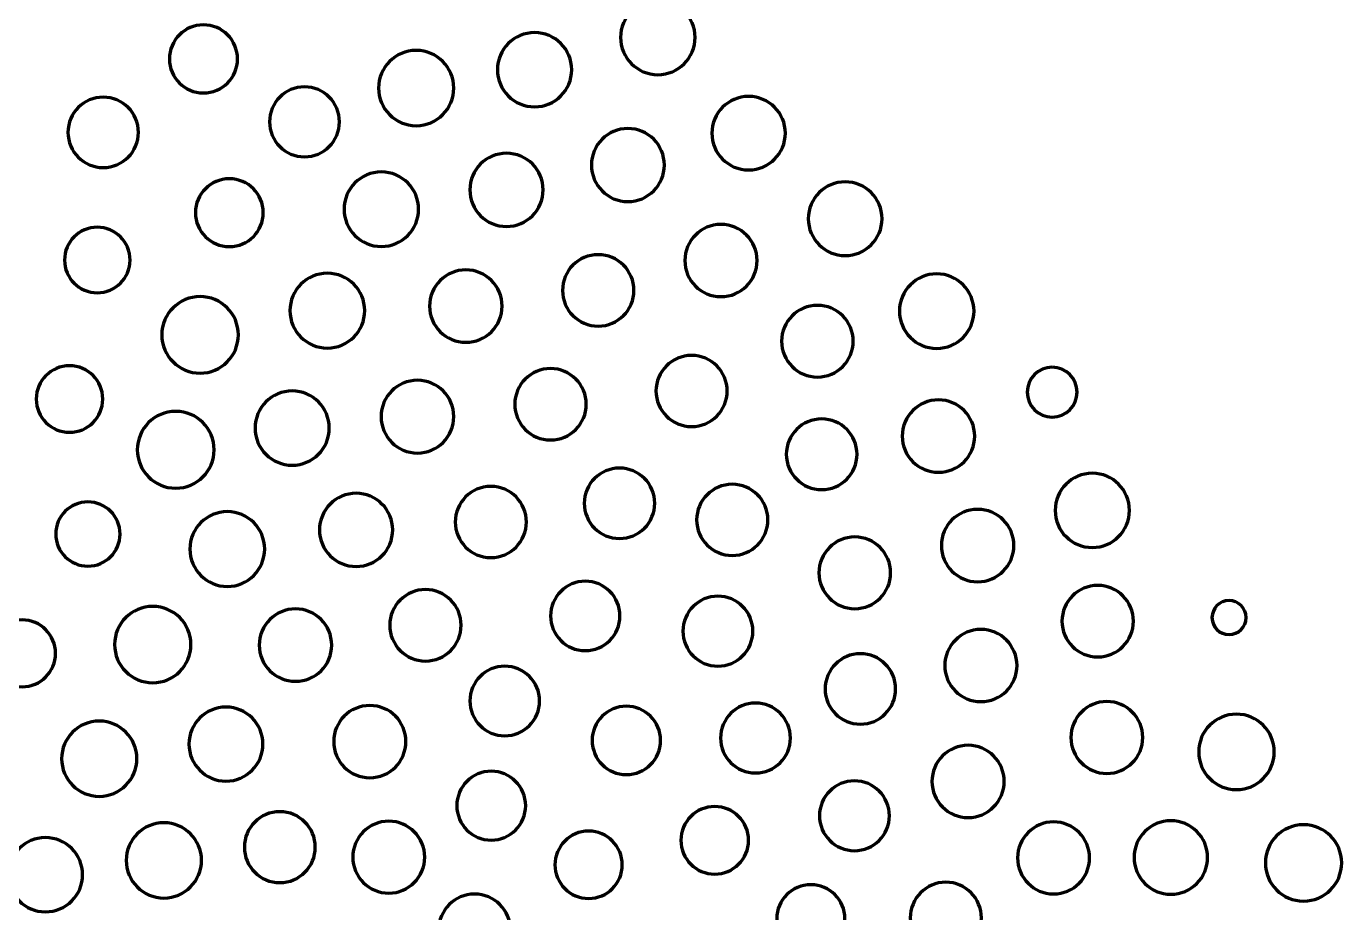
# Model space of a CAD drawing. Header units: inches. Extents: x 1318 to 1675, y 1362 to 1634.
# Drawn here: x 1550.15 to 1599.83, y 1421.84 to 1455.34 of the extents above; entities that cross this region are included whole.
import ezdxf

# ---------------------------------------------------------------- set-up
doc = ezdxf.new("R2010")
doc.units = ezdxf.units.IN
doc.header["$MEASUREMENT"] = 0
doc.layers.add('svg2985', color=7, linetype='Continuous')

# ---------------------------------------------------------------- blocks, each defined once
blk = doc.blocks.new('block 4')
at = {"layer": 'svg2985', "color": 7, "lineweight": 70}
for points in [[(1574, 1456.326), (1574.777, 1456.326), (1575.408, 1455.695), (1575.408, 1454.918), (1575.408, 1454.141), (1574.777, 1453.51), (1574, 1453.51), (1573.222, 1453.51), (1572.592, 1454.141), (1572.592, 1454.918), (1572.592, 1455.695), (1573.222, 1456.326), (1574, 1456.326)], [(1556.838, 1455.392), (1557.548, 1455.392), (1558.124, 1454.816), (1558.124, 1454.105), (1558.124, 1453.394), (1557.548, 1452.818), (1556.838, 1452.818), (1556.127, 1452.818), (1555.551, 1453.394), (1555.551, 1454.105), (1555.551, 1454.816), (1556.127, 1455.392), (1556.838, 1455.392)], [(1569.344, 1455.101), (1570.119, 1455.101), (1570.747, 1454.472), (1570.747, 1453.697), (1570.747, 1452.923), (1570.119, 1452.294), (1569.344, 1452.294), (1568.569, 1452.294), (1567.941, 1452.923), (1567.941, 1453.697), (1567.941, 1454.472), (1568.569, 1455.101), (1569.344, 1455.101)], [(1564.872, 1454.427), (1565.657, 1454.427), (1566.294, 1453.79), (1566.294, 1453.004), (1566.294, 1452.219), (1565.657, 1451.582), (1564.872, 1451.582), (1564.086, 1451.582), (1563.449, 1452.219), (1563.449, 1453.004), (1563.449, 1453.79), (1564.086, 1454.427), (1564.872, 1454.427)], [(1560.653, 1453.049), (1561.382, 1453.049), (1561.973, 1452.457), (1561.973, 1451.728), (1561.973, 1450.998), (1561.382, 1450.407), (1560.653, 1450.407), (1559.923, 1450.407), (1559.332, 1450.998), (1559.332, 1451.728), (1559.332, 1452.457), (1559.923, 1453.049), (1560.653, 1453.049)], [(1553.051, 1452.66), (1553.786, 1452.66), (1554.381, 1452.065), (1554.381, 1451.33), (1554.381, 1450.595), (1553.786, 1450), (1553.051, 1450), (1552.316, 1450), (1551.72, 1450.595), (1551.72, 1451.33), (1551.72, 1452.065), (1552.316, 1452.66), (1553.051, 1452.66)], [(1577.429, 1452.687), (1578.195, 1452.687), (1578.817, 1452.065), (1578.817, 1451.298), (1578.817, 1450.532), (1578.195, 1449.91), (1577.429, 1449.91), (1576.662, 1449.91), (1576.04, 1450.532), (1576.04, 1451.298), (1576.04, 1452.065), (1576.662, 1452.687), (1577.429, 1452.687)], [(1572.867, 1451.473), (1573.629, 1451.473), (1574.246, 1450.855), (1574.246, 1450.094), (1574.246, 1449.332), (1573.629, 1448.715), (1572.867, 1448.715), (1572.106, 1448.715), (1571.489, 1449.332), (1571.489, 1450.094), (1571.489, 1450.855), (1572.106, 1451.473), (1572.867, 1451.473)], [(1568.282, 1450.54), (1569.046, 1450.54), (1569.666, 1449.92), (1569.666, 1449.156), (1569.666, 1448.392), (1569.046, 1447.772), (1568.282, 1447.772), (1567.518, 1447.772), (1566.898, 1448.392), (1566.898, 1449.156), (1566.898, 1449.92), (1567.518, 1450.54), (1568.282, 1450.54)], [(1563.556, 1449.832), (1564.333, 1449.832), (1564.964, 1449.202), (1564.964, 1448.424), (1564.964, 1447.647), (1564.333, 1447.017), (1563.556, 1447.017), (1562.778, 1447.017), (1562.148, 1447.647), (1562.148, 1448.424), (1562.148, 1449.202), (1562.778, 1449.832), (1563.556, 1449.832)], [(1557.817, 1449.574), (1558.525, 1449.574), (1559.099, 1449), (1559.099, 1448.292), (1559.099, 1447.584), (1558.525, 1447.01), (1557.817, 1447.01), (1557.109, 1447.01), (1556.535, 1447.584), (1556.535, 1448.292), (1556.535, 1449), (1557.109, 1449.574), (1557.817, 1449.574)], [(1581.076, 1449.46), (1581.846, 1449.46), (1582.469, 1448.836), (1582.469, 1448.066), (1582.469, 1447.297), (1581.846, 1446.673), (1581.076, 1446.673), (1580.307, 1446.673), (1579.683, 1447.297), (1579.683, 1448.066), (1579.683, 1448.836), (1580.307, 1449.46), (1581.076, 1449.46)], [(1552.828, 1447.743), (1553.512, 1447.743), (1554.066, 1447.188), (1554.066, 1446.505), (1554.066, 1445.821), (1553.512, 1445.266), (1552.828, 1445.266), (1552.144, 1445.266), (1551.59, 1445.821), (1551.59, 1446.505), (1551.59, 1447.188), (1552.144, 1447.743), (1552.828, 1447.743)], [(1576.383, 1447.849), (1577.136, 1447.849), (1577.748, 1447.238), (1577.748, 1446.485), (1577.748, 1445.732), (1577.136, 1445.121), (1576.383, 1445.121), (1575.63, 1445.121), (1575.019, 1445.732), (1575.019, 1446.485), (1575.019, 1447.238), (1575.63, 1447.849), (1576.383, 1447.849)], [(1571.748, 1446.707), (1572.494, 1446.707), (1573.098, 1446.103), (1573.098, 1445.358), (1573.098, 1444.612), (1572.494, 1444.008), (1571.748, 1444.008), (1571.003, 1444.008), (1570.399, 1444.612), (1570.399, 1445.358), (1570.399, 1446.103), (1571.003, 1446.707), (1571.748, 1446.707)], [(1561.516, 1446.004), (1562.297, 1446.004), (1562.929, 1445.371), (1562.929, 1444.591), (1562.929, 1443.811), (1562.297, 1443.178), (1561.516, 1443.178), (1560.736, 1443.178), (1560.104, 1443.811), (1560.104, 1444.591), (1560.104, 1445.371), (1560.736, 1446.004), (1561.516, 1446.004)], [(1566.747, 1446.133), (1567.503, 1446.133), (1568.117, 1445.52), (1568.117, 1444.764), (1568.117, 1444.008), (1567.503, 1443.395), (1566.747, 1443.395), (1565.991, 1443.395), (1565.378, 1444.008), (1565.378, 1444.764), (1565.378, 1445.52), (1565.991, 1446.133), (1566.747, 1446.133)], [(1584.533, 1445.981), (1585.31, 1445.981), (1585.941, 1445.351), (1585.941, 1444.573), (1585.941, 1443.796), (1585.31, 1443.166), (1584.533, 1443.166), (1583.755, 1443.166), (1583.125, 1443.796), (1583.125, 1444.573), (1583.125, 1445.351), (1583.755, 1445.981), (1584.533, 1445.981)], [(1556.71, 1445.122), (1557.509, 1445.122), (1558.157, 1444.475), (1558.157, 1443.676), (1558.157, 1442.877), (1557.509, 1442.229), (1556.71, 1442.229), (1555.912, 1442.229), (1555.264, 1442.877), (1555.264, 1443.676), (1555.264, 1444.475), (1555.912, 1445.122), (1556.71, 1445.122)], [(1580.026, 1444.792), (1580.774, 1444.792), (1581.38, 1444.185), (1581.38, 1443.437), (1581.38, 1442.689), (1580.774, 1442.083), (1580.026, 1442.083), (1579.277, 1442.083), (1578.671, 1442.689), (1578.671, 1443.437), (1578.671, 1444.185), (1579.277, 1444.792), (1580.026, 1444.792)], [(1575.275, 1442.9), (1576.018, 1442.9), (1576.62, 1442.297), (1576.62, 1441.555), (1576.62, 1440.812), (1576.018, 1440.21), (1575.275, 1440.21), (1574.533, 1440.21), (1573.93, 1440.812), (1573.93, 1441.555), (1573.93, 1442.297), (1574.533, 1442.9), (1575.275, 1442.9)], [(1551.78, 1442.509), (1552.474, 1442.509), (1553.037, 1441.946), (1553.037, 1441.252), (1553.037, 1440.557), (1552.474, 1439.994), (1551.78, 1439.994), (1551.085, 1439.994), (1550.522, 1440.557), (1550.522, 1441.252), (1550.522, 1441.946), (1551.085, 1442.509), (1551.78, 1442.509)], [(1569.947, 1442.402), (1570.693, 1442.402), (1571.297, 1441.798), (1571.297, 1441.052), (1571.297, 1440.307), (1570.693, 1439.703), (1569.947, 1439.703), (1569.202, 1439.703), (1568.597, 1440.307), (1568.597, 1441.052), (1568.597, 1441.798), (1569.202, 1442.402), (1569.947, 1442.402)], [(1588.891, 1442.453), (1589.412, 1442.453), (1589.834, 1442.031), (1589.834, 1441.51), (1589.834, 1440.989), (1589.412, 1440.567), (1588.891, 1440.567), (1588.371, 1440.567), (1587.949, 1440.989), (1587.949, 1441.51), (1587.949, 1442.031), (1588.371, 1442.453), (1588.891, 1442.453)], [(1564.919, 1441.959), (1565.677, 1441.959), (1566.293, 1441.344), (1566.293, 1440.585), (1566.293, 1439.826), (1565.677, 1439.211), (1564.919, 1439.211), (1564.16, 1439.211), (1563.545, 1439.826), (1563.545, 1440.585), (1563.545, 1441.344), (1564.16, 1441.959), (1564.919, 1441.959)], [(1560.189, 1441.556), (1560.964, 1441.556), (1561.592, 1440.928), (1561.592, 1440.153), (1561.592, 1439.378), (1560.964, 1438.75), (1560.189, 1438.75), (1559.414, 1438.75), (1558.786, 1439.378), (1558.786, 1440.153), (1558.786, 1440.928), (1559.414, 1441.556), (1560.189, 1441.556)], [(1555.791, 1440.785), (1556.593, 1440.785), (1557.242, 1440.135), (1557.242, 1439.334), (1557.242, 1438.532), (1556.593, 1437.882), (1555.791, 1437.882), (1554.989, 1437.882), (1554.34, 1438.532), (1554.34, 1439.334), (1554.34, 1440.135), (1554.989, 1440.785), (1555.791, 1440.785)], [(1584.598, 1441.22), (1585.354, 1441.22), (1585.967, 1440.607), (1585.967, 1439.851), (1585.967, 1439.094), (1585.354, 1438.482), (1584.598, 1438.482), (1583.842, 1438.482), (1583.229, 1439.094), (1583.229, 1439.851), (1583.229, 1440.607), (1583.842, 1441.22), (1584.598, 1441.22)], [(1580.188, 1440.498), (1580.925, 1440.498), (1581.523, 1439.9), (1581.523, 1439.162), (1581.523, 1438.425), (1580.925, 1437.827), (1580.188, 1437.827), (1579.45, 1437.827), (1578.852, 1438.425), (1578.852, 1439.162), (1578.852, 1439.9), (1579.45, 1440.498), (1580.188, 1440.498)], [(1572.552, 1438.641), (1573.286, 1438.641), (1573.882, 1438.045), (1573.882, 1437.31), (1573.882, 1436.576), (1573.286, 1435.98), (1572.552, 1435.98), (1571.817, 1435.98), (1571.221, 1436.576), (1571.221, 1437.31), (1571.221, 1438.045), (1571.817, 1438.641), (1572.552, 1438.641)], [(1590.409, 1438.444), (1591.184, 1438.444), (1591.812, 1437.816), (1591.812, 1437.042), (1591.812, 1436.267), (1591.184, 1435.639), (1590.409, 1435.639), (1589.635, 1435.639), (1589.006, 1436.267), (1589.006, 1437.042), (1589.006, 1437.816), (1589.635, 1438.444), (1590.409, 1438.444)], [(1567.692, 1437.948), (1568.435, 1437.948), (1569.037, 1437.346), (1569.037, 1436.603), (1569.037, 1435.86), (1568.435, 1435.258), (1567.692, 1435.258), (1566.949, 1435.258), (1566.347, 1435.86), (1566.347, 1436.603), (1566.347, 1437.346), (1566.949, 1437.948), (1567.692, 1437.948)], [(1576.81, 1438.028), (1577.553, 1438.028), (1578.155, 1437.426), (1578.155, 1436.684), (1578.155, 1435.941), (1577.553, 1435.339), (1576.81, 1435.339), (1576.067, 1435.339), (1575.465, 1435.941), (1575.465, 1436.684), (1575.465, 1437.426), (1576.067, 1438.028), (1576.81, 1438.028)], [(1552.473, 1437.363), (1553.143, 1437.363), (1553.687, 1436.819), (1553.687, 1436.149), (1553.687, 1435.478), (1553.143, 1434.935), (1552.473, 1434.935), (1551.802, 1434.935), (1551.259, 1435.478), (1551.259, 1436.149), (1551.259, 1436.819), (1551.802, 1437.363), (1552.473, 1437.363)], [(1562.603, 1437.688), (1563.367, 1437.688), (1563.986, 1437.068), (1563.986, 1436.304), (1563.986, 1435.54), (1563.367, 1434.921), (1562.603, 1434.921), (1561.839, 1434.921), (1561.219, 1435.54), (1561.219, 1436.304), (1561.219, 1437.068), (1561.839, 1437.688), (1562.603, 1437.688)], [(1557.738, 1436.994), (1558.518, 1436.994), (1559.15, 1436.361), (1559.15, 1435.581), (1559.15, 1434.801), (1558.518, 1434.168), (1557.738, 1434.168), (1556.958, 1434.168), (1556.325, 1434.801), (1556.325, 1435.581), (1556.325, 1436.361), (1556.958, 1436.994), (1557.738, 1436.994)], [(1586.078, 1437.082), (1586.834, 1437.082), (1587.447, 1436.469), (1587.447, 1435.713), (1587.447, 1434.957), (1586.834, 1434.343), (1586.078, 1434.343), (1585.321, 1434.343), (1584.708, 1434.957), (1584.708, 1435.713), (1584.708, 1436.469), (1585.321, 1437.082), (1586.078, 1437.082)], [(1581.437, 1436.037), (1582.185, 1436.037), (1582.792, 1435.43), (1582.792, 1434.682), (1582.792, 1433.934), (1582.185, 1433.327), (1581.437, 1433.327), (1580.689, 1433.327), (1580.083, 1433.934), (1580.083, 1434.682), (1580.083, 1435.43), (1580.689, 1436.037), (1581.437, 1436.037)], [(1571.257, 1434.364), (1571.981, 1434.364), (1572.568, 1433.777), (1572.568, 1433.053), (1572.568, 1432.329), (1571.981, 1431.742), (1571.257, 1431.742), (1570.533, 1431.742), (1569.946, 1432.329), (1569.946, 1433.053), (1569.946, 1433.777), (1570.533, 1434.364), (1571.257, 1434.364)], [(1565.222, 1434.049), (1565.967, 1434.049), (1566.571, 1433.445), (1566.571, 1432.699), (1566.571, 1431.954), (1565.967, 1431.349), (1565.222, 1431.349), (1564.476, 1431.349), (1563.872, 1431.954), (1563.872, 1432.699), (1563.872, 1433.445), (1564.476, 1434.049), (1565.222, 1434.049)], [(1590.614, 1434.204), (1591.359, 1434.204), (1591.963, 1433.599), (1591.963, 1432.854), (1591.963, 1432.109), (1591.359, 1431.504), (1590.614, 1431.504), (1589.868, 1431.504), (1589.264, 1432.109), (1589.264, 1432.854), (1589.264, 1433.599), (1589.868, 1434.204), (1590.614, 1434.204)], [(1554.922, 1433.413), (1555.719, 1433.413), (1556.364, 1432.767), (1556.364, 1431.971), (1556.364, 1431.175), (1555.719, 1430.529), (1554.922, 1430.529), (1554.126, 1430.529), (1553.481, 1431.175), (1553.481, 1431.971), (1553.481, 1432.767), (1554.126, 1433.413), (1554.922, 1433.413)], [(1560.313, 1433.32), (1561.07, 1433.32), (1561.682, 1432.707), (1561.682, 1431.951), (1561.682, 1431.195), (1561.07, 1430.582), (1560.313, 1430.582), (1559.558, 1430.582), (1558.944, 1431.195), (1558.944, 1431.951), (1558.944, 1432.707), (1559.558, 1433.32), (1560.313, 1433.32)], [(1576.269, 1433.798), (1576.999, 1433.798), (1577.59, 1433.206), (1577.59, 1432.477), (1577.59, 1431.748), (1576.999, 1431.156), (1576.269, 1431.156), (1575.54, 1431.156), (1574.948, 1431.748), (1574.948, 1432.477), (1574.948, 1433.206), (1575.54, 1433.798), (1576.269, 1433.798)], [(1595.573, 1433.632), (1595.928, 1433.632), (1596.216, 1433.344), (1596.216, 1432.989), (1596.216, 1432.634), (1595.928, 1432.346), (1595.573, 1432.346), (1595.218, 1432.346), (1594.93, 1432.634), (1594.93, 1432.989), (1594.93, 1433.344), (1595.218, 1433.632), (1595.573, 1433.632)], [(1549.99, 1432.901), (1550.688, 1432.901), (1551.253, 1432.336), (1551.253, 1431.638), (1551.253, 1430.941), (1550.688, 1430.376), (1549.99, 1430.376), (1549.293, 1430.376), (1548.728, 1430.941), (1548.728, 1431.638), (1548.728, 1432.336), (1549.293, 1432.901), (1549.99, 1432.901)], [(1586.202, 1432.542), (1586.955, 1432.542), (1587.566, 1431.931), (1587.566, 1431.178), (1587.566, 1430.424), (1586.955, 1429.814), (1586.202, 1429.814), (1585.448, 1429.814), (1584.838, 1430.424), (1584.838, 1431.178), (1584.838, 1431.931), (1585.448, 1432.542), (1586.202, 1432.542)], [(1581.65, 1431.625), (1582.384, 1431.625), (1582.98, 1431.029), (1582.98, 1430.294), (1582.98, 1429.56), (1582.384, 1428.964), (1581.65, 1428.964), (1580.915, 1428.964), (1580.319, 1429.56), (1580.319, 1430.294), (1580.319, 1431.029), (1580.915, 1431.625), (1581.65, 1431.625)], [(1568.218, 1431.155), (1568.944, 1431.155), (1569.533, 1430.566), (1569.533, 1429.839), (1569.533, 1429.112), (1568.944, 1428.523), (1568.218, 1428.523), (1567.491, 1428.523), (1566.902, 1429.112), (1566.902, 1429.839), (1566.902, 1430.566), (1567.491, 1431.155), (1568.218, 1431.155)], [(1557.688, 1429.607), (1558.46, 1429.607), (1559.086, 1428.982), (1559.086, 1428.209), (1559.086, 1427.437), (1558.46, 1426.811), (1557.688, 1426.811), (1556.916, 1426.811), (1556.29, 1427.437), (1556.29, 1428.209), (1556.29, 1428.982), (1556.916, 1429.607), (1557.688, 1429.607)], [(1563.121, 1429.668), (1563.875, 1429.668), (1564.486, 1429.057), (1564.486, 1428.304), (1564.486, 1427.55), (1563.875, 1426.939), (1563.121, 1426.939), (1562.368, 1426.939), (1561.757, 1427.55), (1561.757, 1428.304), (1561.757, 1429.057), (1562.368, 1429.668), (1563.121, 1429.668)], [(1572.81, 1429.638), (1573.523, 1429.638), (1574.102, 1429.06), (1574.102, 1428.347), (1574.102, 1427.633), (1573.523, 1427.055), (1572.81, 1427.055), (1572.097, 1427.055), (1571.518, 1427.633), (1571.518, 1428.347), (1571.518, 1429.06), (1572.097, 1429.638), (1572.81, 1429.638)], [(1577.688, 1429.76), (1578.417, 1429.76), (1579.009, 1429.169), (1579.009, 1428.439), (1579.009, 1427.71), (1578.417, 1427.118), (1577.688, 1427.118), (1576.959, 1427.118), (1576.368, 1427.71), (1576.368, 1428.439), (1576.368, 1429.169), (1576.959, 1429.76), (1577.688, 1429.76)], [(1590.958, 1429.818), (1591.709, 1429.818), (1592.318, 1429.21), (1592.318, 1428.459), (1592.318, 1427.708), (1591.709, 1427.1), (1590.958, 1427.1), (1590.208, 1427.1), (1589.599, 1427.708), (1589.599, 1428.459), (1589.599, 1429.21), (1590.208, 1429.818), (1590.958, 1429.818)], [(1552.903, 1429.079), (1553.688, 1429.079), (1554.325, 1428.442), (1554.325, 1427.656), (1554.325, 1426.871), (1553.688, 1426.234), (1552.903, 1426.234), (1552.117, 1426.234), (1551.48, 1426.871), (1551.48, 1427.656), (1551.48, 1428.442), (1552.117, 1429.079), (1552.903, 1429.079)], [(1595.854, 1429.341), (1596.642, 1429.341), (1597.281, 1428.702), (1597.281, 1427.914), (1597.281, 1427.126), (1596.642, 1426.487), (1595.854, 1426.487), (1595.066, 1426.487), (1594.427, 1427.126), (1594.427, 1427.914), (1594.427, 1428.702), (1595.066, 1429.341), (1595.854, 1429.341)], [(1585.718, 1428.163), (1586.471, 1428.163), (1587.082, 1427.552), (1587.082, 1426.799), (1587.082, 1426.045), (1586.471, 1425.434), (1585.718, 1425.434), (1584.964, 1425.434), (1584.353, 1426.045), (1584.353, 1426.799), (1584.353, 1427.552), (1584.964, 1428.163), (1585.718, 1428.163)], [(1567.707, 1427.182), (1568.426, 1427.182), (1569.008, 1426.599), (1569.008, 1425.881), (1569.008, 1425.162), (1568.426, 1424.579), (1567.707, 1424.579), (1566.988, 1424.579), (1566.406, 1425.162), (1566.406, 1425.881), (1566.406, 1426.599), (1566.988, 1427.182), (1567.707, 1427.182)], [(1581.424, 1426.821), (1582.154, 1426.821), (1582.745, 1426.23), (1582.745, 1425.501), (1582.745, 1424.771), (1582.154, 1424.18), (1581.424, 1424.18), (1580.695, 1424.18), (1580.103, 1424.771), (1580.103, 1425.501), (1580.103, 1426.23), (1580.695, 1426.821), (1581.424, 1426.821)], [(1559.722, 1425.654), (1560.462, 1425.654), (1561.062, 1425.054), (1561.062, 1424.313), (1561.062, 1423.573), (1560.462, 1422.974), (1559.722, 1422.974), (1558.982, 1422.974), (1558.382, 1423.573), (1558.382, 1424.313), (1558.382, 1425.054), (1558.982, 1425.654), (1559.722, 1425.654)], [(1576.148, 1425.85), (1576.854, 1425.85), (1577.426, 1425.278), (1577.426, 1424.573), (1577.426, 1423.868), (1576.854, 1423.296), (1576.148, 1423.296), (1575.443, 1423.296), (1574.871, 1423.868), (1574.871, 1424.573), (1574.871, 1425.278), (1575.443, 1425.85), (1576.148, 1425.85)], [(1555.343, 1425.236), (1556.128, 1425.236), (1556.765, 1424.599), (1556.765, 1423.814), (1556.765, 1423.028), (1556.128, 1422.392), (1555.343, 1422.392), (1554.557, 1422.392), (1553.921, 1423.028), (1553.921, 1423.814), (1553.921, 1424.599), (1554.557, 1425.236), (1555.343, 1425.236)], [(1563.837, 1425.295), (1564.588, 1425.295), (1565.197, 1424.687), (1565.197, 1423.936), (1565.197, 1423.185), (1564.588, 1422.576), (1563.837, 1422.576), (1563.087, 1422.576), (1562.478, 1423.185), (1562.478, 1423.936), (1562.478, 1424.687), (1563.087, 1425.295), (1563.837, 1425.295)], [(1571.386, 1424.919), (1572.088, 1424.919), (1572.658, 1424.35), (1572.658, 1423.647), (1572.658, 1422.944), (1572.088, 1422.375), (1571.386, 1422.375), (1570.683, 1422.375), (1570.113, 1422.944), (1570.113, 1423.647), (1570.113, 1424.35), (1570.683, 1424.919), (1571.386, 1424.919)], [(1588.946, 1425.268), (1589.697, 1425.268), (1590.306, 1424.659), (1590.306, 1423.908), (1590.306, 1423.158), (1589.697, 1422.549), (1588.946, 1422.549), (1588.195, 1422.549), (1587.587, 1423.158), (1587.587, 1423.908), (1587.587, 1424.659), (1588.195, 1425.268), (1588.946, 1425.268)], [(1593.376, 1425.312), (1594.143, 1425.312), (1594.765, 1424.69), (1594.765, 1423.923), (1594.765, 1423.157), (1594.143, 1422.535), (1593.376, 1422.535), (1592.609, 1422.535), (1591.988, 1423.157), (1591.988, 1423.923), (1591.988, 1424.69), (1592.609, 1425.312), (1593.376, 1425.312)], [(1598.387, 1425.161), (1599.183, 1425.161), (1599.829, 1424.515), (1599.829, 1423.719), (1599.829, 1422.923), (1599.183, 1422.277), (1598.387, 1422.277), (1597.591, 1422.277), (1596.945, 1422.923), (1596.945, 1423.719), (1596.945, 1424.515), (1597.591, 1425.161), (1598.387, 1425.161)], [(1550.87, 1424.675), (1551.645, 1424.675), (1552.273, 1424.047), (1552.273, 1423.273), (1552.273, 1422.498), (1551.645, 1421.869), (1550.87, 1421.869), (1550.095, 1421.869), (1549.467, 1422.498), (1549.467, 1423.273), (1549.467, 1424.047), (1550.095, 1424.675), (1550.87, 1424.675)], [(1579.779, 1422.896), (1580.489, 1422.896), (1581.065, 1422.32), (1581.065, 1421.61), (1581.065, 1420.899), (1580.489, 1420.323), (1579.779, 1420.323), (1579.068, 1420.323), (1578.492, 1420.899), (1578.492, 1421.61), (1578.492, 1422.32), (1579.068, 1422.896), (1579.779, 1422.896)], [(1584.877, 1422.987), (1585.62, 1422.987), (1586.222, 1422.384), (1586.222, 1421.642), (1586.222, 1420.899), (1585.62, 1420.297), (1584.877, 1420.297), (1584.134, 1420.297), (1583.532, 1420.899), (1583.532, 1421.642), (1583.532, 1422.384), (1584.134, 1422.987), (1584.877, 1422.987)], [(1567.077, 1422.539), (1567.825, 1422.539), (1568.432, 1421.933), (1568.432, 1421.185), (1568.432, 1420.436), (1567.825, 1419.83), (1567.077, 1419.83), (1566.329, 1419.83), (1565.723, 1420.436), (1565.723, 1421.185), (1565.723, 1421.933), (1566.329, 1422.539), (1567.077, 1422.539)]]:
    blk.add_open_spline(points, degree=3, knots=[0, 0, 0, 0, 1, 1, 1, 2, 2, 2, 3, 3, 3, 4, 4, 4, 4], dxfattribs=at)
blk = doc.blocks.new('block 3')
at = {"layer": 'svg2985'}
blk.add_blockref('block 4', (0, 0), dxfattribs=at)

msp = doc.modelspace()

# ---------------------------------------------------------------- block references
at = {"layer": 'svg2985'}
msp.add_blockref('block 3', (0, 0), dxfattribs=at)

doc.saveas('drawing.dxf')
